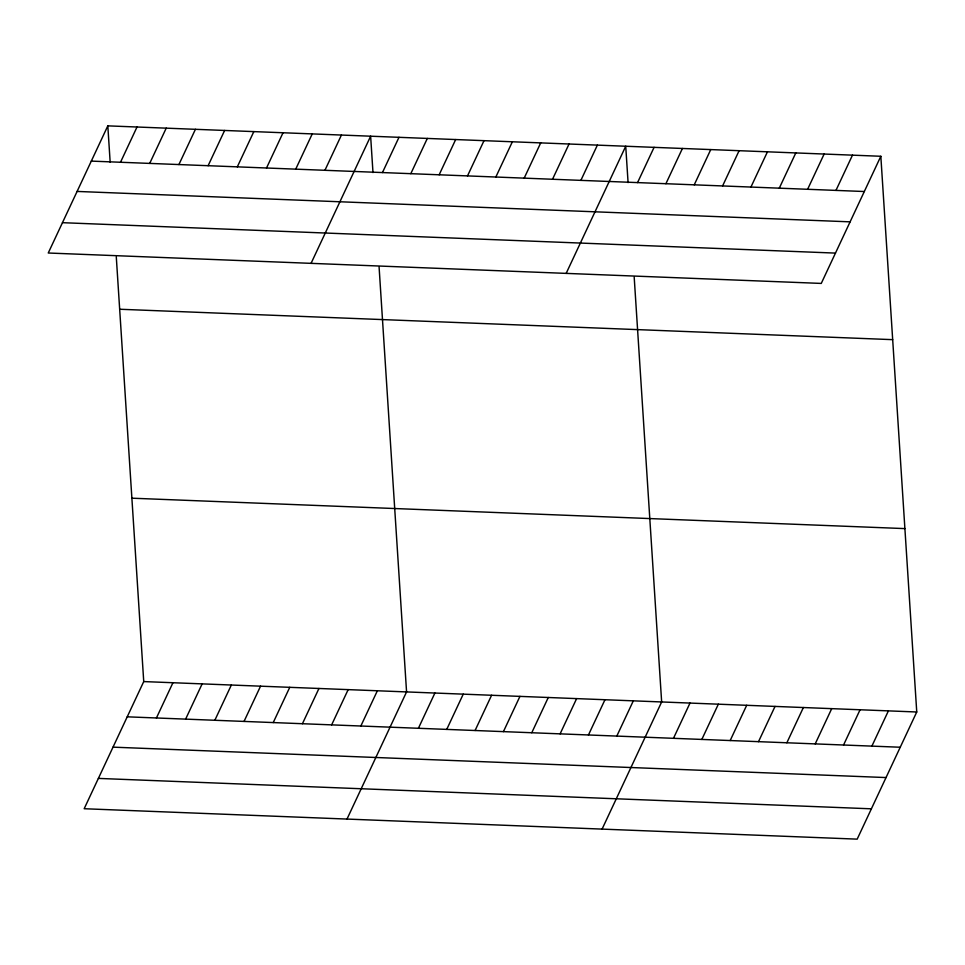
<?xml version="1.0" encoding="UTF-8"?>
<svg xmlns="http://www.w3.org/2000/svg" width="965" height="965" viewBox="0 0 965 965"><rect width="100%" height="100%" fill="white"/><g stroke="black" fill="none" stroke-linecap="round" stroke-linejoin="round"><path stroke-width="1.45" d="M107.815 125.86L48.25 253.011L821.263 283.421L880.828 156.27L107.815 125.86L110.167 162.241M120.504 162.253L137.018 127.006M149.708 163.399L166.221 128.152M178.911 164.557L195.425 129.31M208.114 165.703L224.628 130.456M237.318 166.849L253.831 131.602M266.521 167.994L283.034 132.748M295.724 169.152L312.238 133.894M324.928 170.298L341.429 135.052M311.068 263.349L370.632 136.198L372.985 172.578M116.283 256.847L143.737 681.579L84.172 808.73L857.185 839.14L916.75 711.989L880.828 156.27M382.466 172.554L398.979 137.307M410.813 173.676L427.326 138.429M156.427 717.972L172.94 682.725M439.159 174.786L455.673 139.539M185.63 719.118L202.143 683.871M467.506 175.907L484.008 140.661M214.833 720.276L231.347 685.029M495.841 177.017L512.355 141.771M244.036 721.422L260.55 686.175M524.188 178.139L540.702 142.892M273.24 722.568L289.753 687.321M552.535 179.249L569.048 144.002M302.443 723.714L318.957 688.467M580.882 180.371L597.383 145.112M331.646 724.872L348.16 689.625M566.166 273.385L625.73 146.234L628.082 182.614M360.85 726.018L377.363 690.771M637.563 182.59L654.077 147.343M347.002 819.068L406.567 691.917L379.1 267.184M665.91 183.712L682.424 148.465M418.4 728.286L434.901 693.027M694.245 184.822L710.759 149.575M446.735 729.395L463.248 694.149M722.592 185.943L739.106 150.697M475.082 730.505L491.595 695.258M750.939 187.053L767.452 151.807M503.428 731.627L519.942 696.38M779.286 188.175L795.799 152.916M531.775 732.737L548.277 697.49M807.621 189.285L824.134 154.038M560.11 733.858L576.624 698.612M835.967 190.395L852.481 155.148M588.457 734.968L604.971 699.722M616.804 736.09L633.317 700.831M602.088 829.104L661.652 701.953L634.198 277.22M673.486 738.309L689.999 703.063M701.832 739.431L718.346 704.185M730.179 740.541L746.693 705.294M758.514 741.663L775.028 706.416M786.861 742.773L803.375 707.526M815.208 743.894L831.721 708.636M843.555 745.004L860.068 709.758M871.89 746.114L888.403 710.867M91.301 161.107L864.314 191.516M77.091 191.432L850.105 221.841M62.46 222.686L835.473 253.095M119.672 309.246L892.685 339.656M131.879 498.193L904.893 528.603M143.737 681.579L916.75 711.989M127.223 716.826L900.236 747.236M113.026 747.151L886.027 777.561M98.382 778.405L871.395 808.815"/></g></svg>
